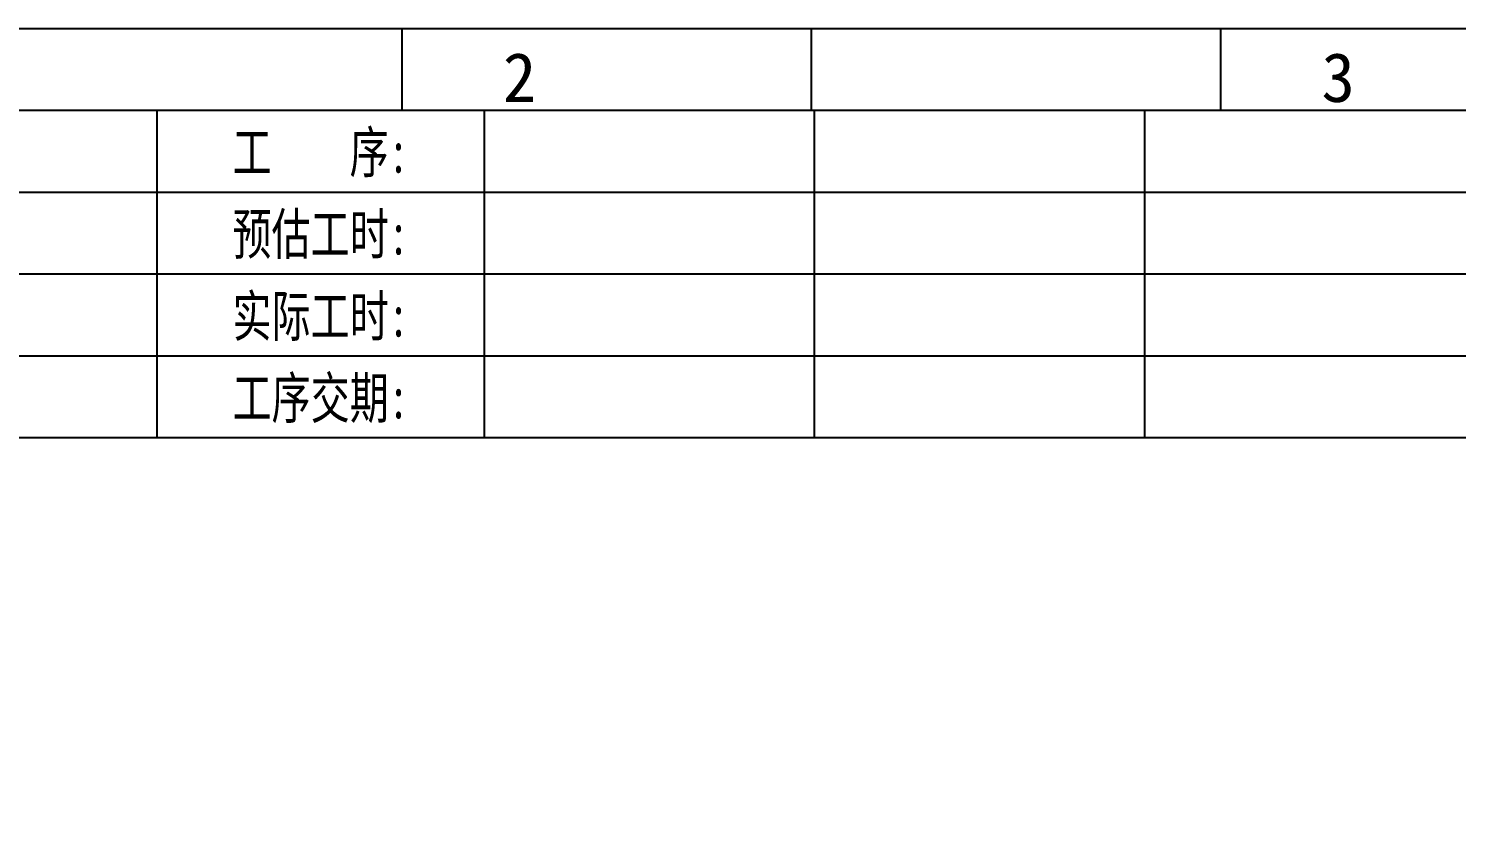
# Model space of a CAD drawing. Header units: millimetres. Extents: x -2852 to 5627, y -2271 to 1849.
# Drawn here: x 4423.9 to 4566.6, y -308.5 to -230.2 of the extents above; entities that cross this region are included whole.
import ezdxf
from ezdxf.enums import TextEntityAlignment as Align

# ---------------------------------------------------------------- set-up
doc = ezdxf.new("R2010")
doc.units = ezdxf.units.MM
doc.layers.add('1', color=7, linetype='Continuous')
doc.layers.add('41', color=1, linetype='Continuous')
doc.styles.get("Standard").update_dxf_attribs({"font": '仿宋_GB2312_0.ttf', "width": 0.7})
doc.styles.add('tk', font='', dxfattribs={"width": 0.7})
doc.styles.add('tk 2', font='仿宋_GB2312_0.ttf', dxfattribs={"width": 0.65})
doc.styles.get('tk').set_extended_font_data('NSimSun')

# ---------------------------------------------------------------- blocks, each defined once
blk = doc.blocks.new('A3-N')
at = {"layer": '1', "color": 1}
for p, q in [((0, 296.727), (420, 296.727)), ((76.364, 291.273), (76.364, 296.727)), ((103.636, 291.273), (103.636, 296.727)), ((103.636, 291.273), (103.636, 296.727)), ((103.636, 291.273), (103.636, 296.727)), ((130.909, 291.273), (130.909, 296.727))]:
    blk.add_line(p, q, dxfattribs=at)
at = {"layer": '1'}
blk.add_lwpolyline([(221.455, 5.455), (414.545, 5.455), (414.545, 291.273), (5.455, 291.273), (5.455, 5.455), (414.545, 5.455)], dxfattribs=at)
at = {"layer": '41'}
for p, q in [((60, 291.273), (60, 269.455)), ((81.818, 291.273), (81.818, 269.455)), ((103.818, 291.273), (103.818, 269.455)), ((125.818, 291.273), (125.818, 269.455)), ((367.818, 285.818), (5.455, 285.818)), ((367.818, 280.364), (5.455, 280.364)), ((367.818, 274.909), (5.455, 274.909)), ((414.545, 269.455), (5.455, 269.455))]:
    blk.add_line(p, q, dxfattribs=at)
at = {"layer": '1', "color": 1}
for s, p in [('2', (84.181, 295.112)), ('3', (138.726, 295.112))]:
    blk.add_text(s, height=3.273, dxfattribs=at).set_placement(p, align=Align.TOP_CENTER)
at = {"layer": '1', "style": 'tk', "width": 0.7}
for s, p in [('工    序:', (70.909, 288.545)), ('预估工时:', (70.909, 283.091)), ('实际工时:', (70.909, 277.636)), ('工序交期:', (70.909, 272.182))]:
    blk.add_text(s, height=2.7273, dxfattribs=at).set_placement(p, align=Align.MIDDLE)
at = {"layer": '1', "style": 'tk 2', "width": 0.7}
for tag, p in [('PATR-NO1', (309.844, 32.965)), ('TITLE', (365.741, 30.895)), ('PATR-NO2', (309.844, 27.81)), ('DWG-NO:', (366.537, 18.136))]:
    blk.add_attdef(tag, p, '', height=3.273, dxfattribs=at)
at = {"layer": '1', "color": 1, "style": 'tk 2', "width": 0.7}
for tag, p in [('DRAW', (314.547, 7.272)), ('DATE', (334.719, 7.318))]:
    blk.add_attdef(tag, p, '', height=3.491, dxfattribs=at)
at = {"layer": '1', "style": 'tk 2', "width": 0.7}
for tag, p in [('SCALE', (376.554, 8.727)), ('SHEET', (386.603, 8.721)), ('REV', (397.381, 8.727))]:
    blk.add_attdef(tag, text='', height=2.182, dxfattribs=at).set_placement(p, align=Align.MIDDLE_LEFT)

msp = doc.modelspace()

# ---------------------------------------------------------------- block references
at = {"layer": '1', "ltscale": 0.05, "xscale": 1.5, "yscale": 1.5, "zscale": 1.5}
msp.add_blockref('A3-N', (4346.7373, -675.2593), dxfattribs=at)

doc.saveas('drawing.dxf')
